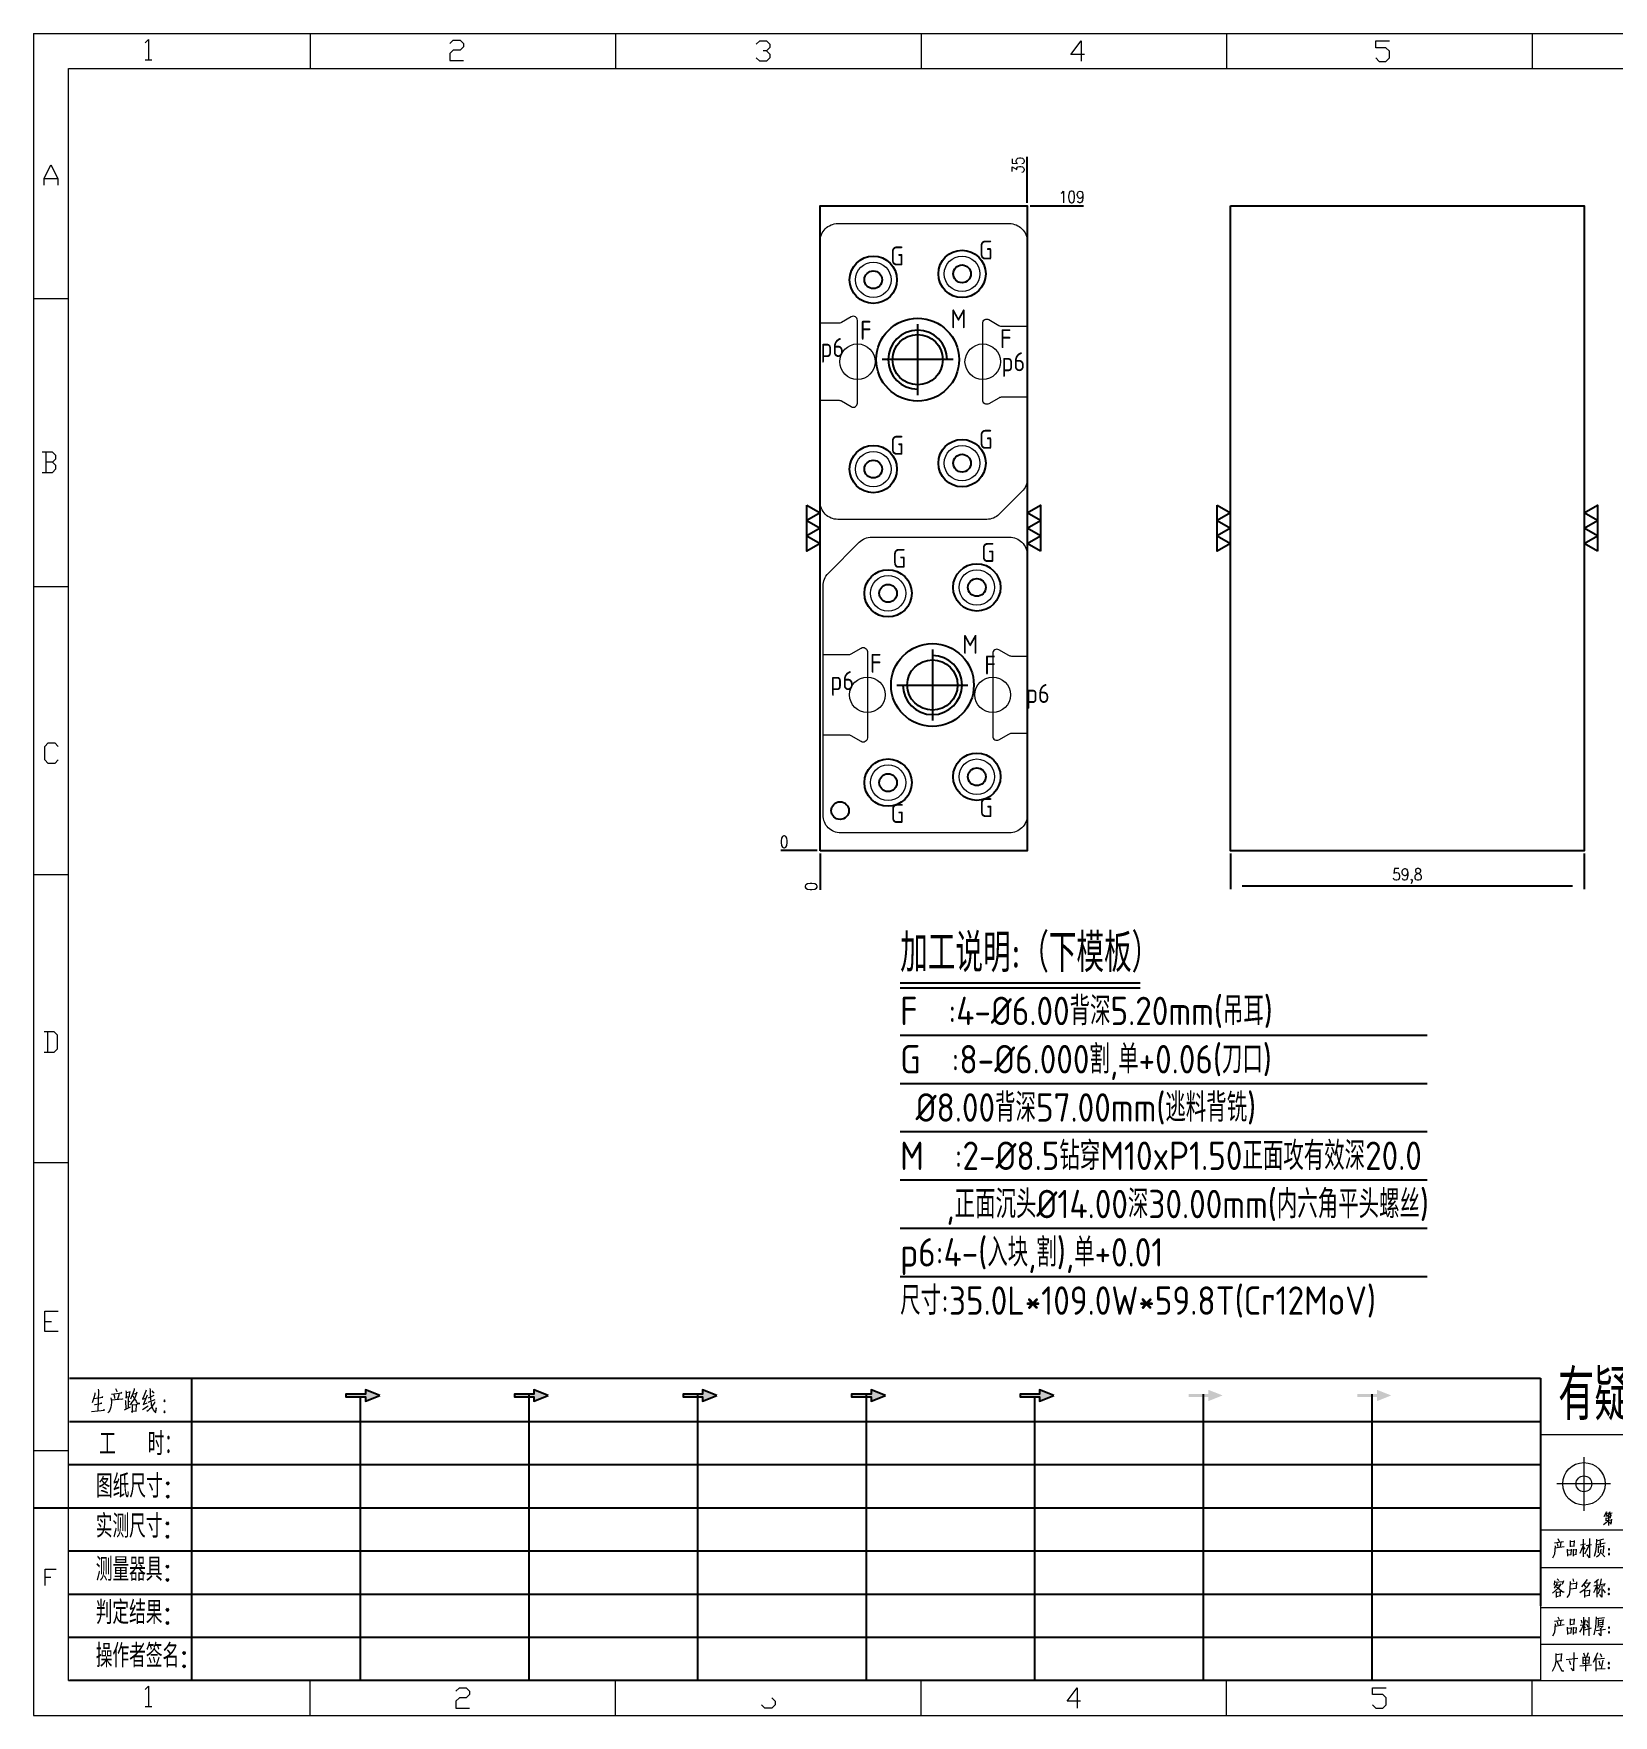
# Model space of a CAD drawing. Header units: millimetres. Extents: x 88508 to 142116, y -5268 to 20283.
# Drawn here: x 94968.3 to 95235.3, y -3081.8 to -2797.5 of the extents above; entities that cross this region are included whole.
import ezdxf
from ezdxf.enums import TextEntityAlignment as Align

# ---------------------------------------------------------------- set-up
doc = ezdxf.new("R2010")
doc.units = ezdxf.units.MM
for name, pattern in [('$TD_AUDIT_GENERATED_(575F8F)', [0]), ('CENTER', [0]), ('DASHED', [0]), ('HIDDEN', [0])]:
    doc.linetypes.add(name, pattern=pattern)
for name, color, linetype in [('DIE_P', 2, 'Continuous'), ('DIE_P_O', 1, '$TD_AUDIT_GENERATED_(575F8F)'), ('DIM', 4, 'Continuous'), ('PRESS', 3, 'Continuous'), ('TEXT', 4, 'Continuous')]:
    doc.layers.add(name, color=color, linetype=linetype)
doc.styles.add('chinesef_fs', font='simplex.shx', dxfattribs={"bigfont": 'gbcbig.shx'})
doc.styles.add('gbenor', font='gbenor.shx', dxfattribs={"bigfont": 'gbcbig.shx'})
doc.styles.add('GBENOR_', font='gbenor.shx', dxfattribs={"bigfont": 'gbcbig'})
doc.styles.get("Standard").update_dxf_attribs({"font": 'txt.shx', "width": 0.85, "bigfont": 'ctxt.shx'})
doc.styles.add('TXT', font='txt.shx', dxfattribs={"width": 0.8, "bigfont": 'ctxt.shx'})
doc.dimstyles.new('T-2-WX', dxfattribs={"dimtxt": 2, "dimasz": 2, "dimexe": 0.5, "dimexo": 0.5, "dimgap": 0.5, "dimtad": 1, "dimtxsty": 'Standard', "dimblk": 'OPEN30', "dimcen": 0, "dimazin": 3, "dimtfac": 1, "dimtmove": 0, "dimatfit": 3, "dimldrblk": 'OPEN30', "dimlwd": -1, "dimlwe": -1})

# ---------------------------------------------------------------- blocks, each defined once
blk = doc.blocks.new('*D8753')
at = {"layer": 'Defpoints', "color": 0}
for p in [(95136.24, -2826.61), (95141.24, -2826.61), (95101.24, -2935.61)]:
    blk.add_point(p, dxfattribs=at)
at = {"layer": 'DIM', "color": 0}
blk.add_line((95136.74, -2826.61), (95145.79, -2826.61), dxfattribs=at)
at = {"layer": 'DIM', "color": 0, "insert": (95143.77, -2825.11), "char_height": 2, "attachment_point": 5}
blk.add_mtext('109', dxfattribs=at)
blk = doc.blocks.new('_Open30')
blk = doc.blocks.new('*D8754')
at = {"layer": 'Defpoints', "color": 0}
for p in [(95096.24, -2935.61), (95101.24, -2935.61), (95101.24, -2935.61)]:
    blk.add_point(p, dxfattribs=at)
at = {"layer": 'DIM', "color": 0}
blk.add_line((95100.74, -2935.61), (95094.61, -2935.61), dxfattribs=at)
at = {"layer": 'DIM', "color": 0, "insert": (95095.18, -2934.11), "char_height": 2, "attachment_point": 5}
blk.add_mtext('0', dxfattribs=at)
blk = doc.blocks.new('*D8755')
at = {"layer": 'Defpoints', "color": 0}
for p in [(95101.24, -2935.61), (95101.24, -2935.61), (95101.24, -2940.61)]:
    blk.add_point(p, dxfattribs=at)
at = {"layer": 'DIM', "color": 0}
blk.add_line((95101.24, -2936.11), (95101.24, -2942.25), dxfattribs=at)
at = {"layer": 'DIM', "color": 0, "insert": (95099.74, -2941.68), "char_height": 2, "attachment_point": 5, "rotation": 90}
blk.add_mtext('0', dxfattribs=at)
blk = doc.blocks.new('*D8756')
at = {"layer": 'Defpoints', "color": 0}
for p in [(95136.24, -2821.61), (95136.24, -2826.61), (95101.24, -2935.61)]:
    blk.add_point(p, dxfattribs=at)
at = {"layer": 'DIM', "color": 0}
blk.add_line((95136.24, -2826.11), (95136.24, -2818.36), dxfattribs=at)
at = {"layer": 'DIM', "color": 0, "insert": (95134.74, -2819.74), "char_height": 2, "attachment_point": 5, "rotation": 90}
blk.add_mtext('35', dxfattribs=at)
blk = doc.blocks.new('*D8757')
at = {"layer": 'Defpoints', "color": 0}
for p in [(95170.61, -2935.61), (95230.41, -2935.61), (95170.61, -2941.61)]:
    blk.add_point(p, dxfattribs=at)
at = {"layer": 'DIM', "color": 0}
for p, q in [((95170.61, -2936.11), (95170.61, -2942.11)), ((95230.41, -2936.11), (95230.41, -2942.11)), ((95228.41, -2941.61), (95172.61, -2941.61))]:
    blk.add_line(p, q, dxfattribs=at)
at = {"layer": 'DIM', "color": 0, "insert": (95200.51, -2939.92), "char_height": 2, "attachment_point": 5}
blk.add_mtext('59,8', dxfattribs=at)
blk = doc.blocks.new('U40')
for points in [[(351.8, 337.7), (351.8, 333.2), (367, 339.3), (351.8, 345.3), (351.8, 340.8), (331.2, 340.8), (331.2, 337.7)], [(545.7, 339.3), (530.6, 345.3), (530.6, 340.8), (509.9, 340.8), (509.9, 337.7), (530.6, 337.7), (530.6, 333.2)], [(724.5, 339.3), (709.3, 345.3), (709.3, 340.8), (688.7, 340.8), (688.7, 337.7), (709.3, 337.7), (709.3, 333.2)], [(903.3, 339.3), (888.1, 345.3), (888.1, 340.8), (867.5, 340.8), (867.5, 337.7), (888.1, 337.7), (888.1, 333.2)], [(1082.1, 339.3), (1066.9, 345.3), (1066.9, 340.8), (1046.3, 340.8), (1046.3, 337.7), (1066.9, 337.7), (1066.9, 333.2)], [(1245.7, 337.7), (1245.7, 333.2), (1260.9, 339.3), (1245.7, 345.3), (1245.7, 340.8), (1225.1, 340.8), (1225.1, 337.7)], [(1424.5, 337.7), (1424.5, 333.2), (1439.7, 339.3), (1424.5, 345.3), (1424.5, 340.8), (1403.8, 340.8), (1403.8, 337.7)]]:
    blk.add_hatch(color=3).paths.add_polyline_path(points)
at = {"color": 254, "lineweight": 18}
for p, q in [((0, 1783.5), (0, 0)), ((0, 1783.5), (2530.2, 1783.5)), ((941.1, 1783.5), (941.1, 1746.5)), ((1265.1, 1783.5), (1265.1, 1746.5)), ((1589.1, 1783.5), (1589.1, 1746.5)), ((37, 37), (37, 1746.5)), ((37, 1746.5), (2493.2, 1746.5)), ((0, 1502.7), (37, 1502.7)), ((0, 1197.2), (37, 1197.2)), ((0, 891.7), (37, 891.7)), ((0, 586.3), (37, 586.3)), ((1598.1, 298), (2493.2, 298)), ((0, 280.8), (37, 280.8)), ((1598.2, 196.6), (2493.2, 196.6)), ((2493.2, 156.4), (1598.2, 156.4)), ((2493.2, 114.1), (1598.2, 114.1)), ((2493.2, 75), (1598.2, 75)), ((37, 37), (2493.2, 37)), ((941.1, 0), (941.1, 37)), ((1265.1, 0), (1265.1, 37)), ((1589.1, 0), (1589.1, 37)), ((0, 0), (2530.2, 0))]:
    blk.add_line(p, q, dxfattribs=at)
at = {"color": 254, "linetype": 'Continuous', "lineweight": 18}
for p, q in [((293.1, 1783.5), (293.1, 1746.5)), ((617.1, 1783.5), (617.1, 1746.5)), ((1598.1, 298), (1598.1, 37)), ((1598.2, 298), (1598.2, 37)), ((293.1, 0), (293.1, 37)), ((617.1, 0), (617.1, 37))]:
    blk.add_line(p, q, dxfattribs=at)
for p, q in [((38, 357.6), (1598.2, 357.6)), ((1598.2, 357.6), (1598.2, 116.2)), ((38, 311.8), (1598.2, 311.8)), ((37.1, 266), (1598.2, 266)), ((0.1, 220.2), (1598.2, 220.2)), ((37.1, 174.4), (1598.2, 174.4)), ((37.1, 128.6), (1598.2, 128.6)), ((37.1, 82.8), (1598.2, 82.8))]:
    blk.add_line(p, q)
at = {"color": 254}
for p, q in [((167.8, 37), (167.8, 357.6)), ((525.5, 37), (525.5, 340.8)), ((704.3, 37), (704.3, 340.8)), ((883.1, 37), (883.1, 340.8)), ((1240.6, 37), (1240.6, 340.8)), ((1419.4, 37), (1419.4, 340.8)), ((346.7, 37), (346.7, 337.9)), ((1061.9, 37), (1061.9, 337.7)), ((1598.2, 37), (38, 37))]:
    blk.add_line(p, q, dxfattribs=at)
at = {"color": 92, "lineweight": 18}
for p, q in [((1644.1, 273.9), (1644.1, 217)), ((1672.4, 245.5), (1615.5, 245.5))]:
    blk.add_line(p, q, dxfattribs=at)
for points in [[(118.3, 1773.7), (121.9, 1777.3), (121.9, 1755.8)], [(441.4, 1773.1), (445, 1776.7), (452.2, 1776.7), (455.8, 1773.1), (455.8, 1769.5), (452.2, 1765.9), (445, 1765.9), (441.4, 1762.3), (441.4, 1755.1), (455.8, 1755.1)], [(766.4, 1772.4), (770, 1776), (777.2, 1776), (780.8, 1772.4), (780.8, 1768.8), (777.2, 1765.2), (773.6, 1765.2)], [(1114.4, 1761.4), (1100, 1761.4), (1110.8, 1775.8), (1110.8, 1754.2)], [(1423.4, 1757.7), (1427, 1754.1), (1434.2, 1754.1), (1437.8, 1757.7), (1437.8, 1764.9), (1434.2, 1768.5), (1423.4, 1768.5), (1423.4, 1775.7), (1437.8, 1775.7)], [(118.3, 1755.8), (125.5, 1755.8)], [(777.2, 1765.2), (780.8, 1761.6), (780.8, 1758), (777.2, 1754.4), (770, 1754.4), (766.4, 1758)], [(11.1, 1622.8), (11.1, 1630), (18.3, 1644.4), (25.5, 1630), (25.5, 1622.8)], [(11.1, 1630), (25.5, 1630)], [(20, 1329), (23.6, 1332.6), (23.6, 1336.2), (20, 1339.8), (9.2, 1339.8)], [(12.8, 1339.8), (12.8, 1318.2)], [(9.2, 1318.2), (20, 1318.2), (23.6, 1321.8), (23.6, 1325.4), (20, 1329), (12.8, 1329)], [(26.1, 1013.2), (22.5, 1009.6), (15.3, 1009.6), (11.7, 1013.2), (11.7, 1027.6), (15.3, 1031.2), (22.5, 1031.2), (26.1, 1027.6)], [(11, 703.2), (21.8, 703.2), (25.4, 706.8), (25.4, 721.2), (21.8, 724.8), (11, 724.8)], [(14.6, 724.8), (14.6, 703.2)], [(26.1, 407), (11.7, 407), (11.7, 428.6), (26.1, 428.6)], [(11.7, 417.8), (18.9, 417.8)], [(1613.5, 179.9), (1612.8, 170.8), (1610.8, 166.8)], [(1613, 182.8), (1622.3, 184.3)], [(1613.3, 177.7), (1623.2, 179.2)], [(1615.9, 182.1), (1616.3, 179)], [(1616.6, 187.6), (1617.9, 184.5)], [(1619.7, 183.6), (1618.8, 178.8)], [(1629.6, 185.4), (1629.6, 178.6)], [(1629.6, 184.3), (1634, 184.7)], [(1629.6, 179.4), (1634.2, 179.9)], [(1633.8, 179.9), (1634.2, 185.4)], [(1640, 172.1), (1643.5, 180.5)], [(1645.9, 181.4), (1640.4, 180.5)], [(1643.5, 168.2), (1643.5, 186.9)], [(1645.5, 176.1), (1643.5, 179.2)], [(1649.7, 180.8), (1647, 174.8), (1644.8, 171)], [(1646.6, 180.3), (1652.3, 181.2)], [(1650.1, 187.6), (1650.1, 167.1), (1647.7, 170.6)], [(1657.4, 186.9), (1657.2, 179), (1656.5, 173.7), (1654.8, 168.4)], [(1664.9, 186.7), (1657.4, 184.7)], [(1657.8, 181.2), (1666.7, 182.8)], [(1659.2, 179.7), (1659.2, 172.4)], [(1664.5, 179), (1659.2, 178.1)], [(1661.6, 178.6), (1661.8, 185.2)], [(1664.7, 180.1), (1664.5, 172.1)], [(1626.9, 168.8), (1626.7, 176.3)], [(1626.9, 175.2), (1630.5, 175.7)], [(1626.9, 170.2), (1630.7, 170.6)], [(1630.5, 176.1), (1630.3, 170.6)], [(1632.7, 176.3), (1632.7, 168.8)], [(1636.2, 175.7), (1632.9, 175.2)], [(1632.9, 170.4), (1636.4, 170.8)], [(1636, 170.8), (1636.4, 176.1)], [(1662, 176.3), (1661.4, 172.4), (1660, 169.7), (1657.6, 167.7)], [(1662.3, 172.4), (1666.2, 168)], [(12.3, 137.7), (12.3, 155), (23.8, 155)], [(12.3, 146.4), (18.1, 146.4)], [(1615.9, 144.9), (1617.5, 143.1)], [(1632.3, 144.9), (1633.2, 142)], [(1647.7, 144.2), (1641.5, 136.3)], [(1659.4, 144.2), (1655.2, 140.5)], [(1662.3, 144.9), (1661.2, 139.2), (1660.1, 135.2)], [(1619.7, 139.4), (1616.8, 135), (1610.6, 129.7)], [(1612.8, 142.5), (1612.4, 138.1)], [(1615.9, 140.3), (1612.4, 135)], [(1612.8, 141.2), (1622.3, 142)], [(1614.6, 131.2), (1614.8, 125)], [(1614.6, 130.3), (1619.2, 131.2)], [(1614.8, 137.8), (1619.2, 138.9)], [(1614.8, 126.1), (1619.5, 127)], [(1615.1, 136.3), (1621.7, 131), (1623, 131)], [(1619, 127), (1619.5, 131.9)], [(1622.6, 142.5), (1621.2, 138.9)], [(1629.6, 142), (1629.2, 133.6), (1628.3, 128.3), (1626.1, 125)], [(1629.2, 134.3), (1636.2, 135)], [(1629.4, 139.6), (1636, 140.3)], [(1636.2, 141.6), (1635.8, 135)], [(1650.8, 141.4), (1647.3, 136.1), (1644.2, 133), (1639.8, 129.9)], [(1644, 138.9), (1645.7, 136.1)], [(1644.6, 133.4), (1644.6, 125)], [(1644.6, 131.9), (1650.2, 132.8)], [(1644.6, 126.8), (1650.4, 127.5)], [(1645.1, 140.3), (1650.2, 140.7)], [(1649.9, 127.5), (1650.4, 133.2)], [(1657.7, 137.4), (1656.1, 133.6), (1654.1, 129.9)], [(1654.6, 137.4), (1659.9, 138.3)], [(1657.7, 142), (1657.7, 125.5)], [(1657.7, 136.3), (1659.6, 133.9)], [(1661.4, 134.1), (1659, 128.6)], [(1663, 137.6), (1663, 125.3), (1661, 128.1)], [(1661.4, 138.9), (1665.8, 139.6)], [(1664.3, 133.6), (1666.5, 129.9)], [(1666.3, 140), (1664.9, 136.7)], [(1613.5, 96.9), (1612.8, 87.8), (1610.8, 83.9)], [(1613, 99.8), (1622.3, 101.3)], [(1613.3, 94.7), (1623.2, 96.2)], [(1615.9, 99.1), (1616.3, 96)], [(1616.6, 104.6), (1617.9, 101.5)], [(1619.7, 100.6), (1618.8, 95.8)], [(1626.9, 85.8), (1626.7, 93.4)], [(1626.9, 92.3), (1630.5, 92.7)], [(1629.6, 102.4), (1629.6, 95.6)], [(1629.6, 101.3), (1634, 101.8)], [(1629.6, 96.4), (1634.2, 96.9)], [(1630.5, 93.1), (1630.3, 87.6)], [(1632.7, 93.4), (1632.7, 85.8)], [(1636.2, 92.7), (1632.9, 92.3)], [(1633.8, 96.9), (1634.2, 102.4)], [(1636, 87.8), (1636.4, 93.1)], [(1643.5, 96), (1641.5, 91.6), (1639.5, 88.1)], [(1640, 95.6), (1645.9, 96.4)], [(1641.1, 100.9), (1641.9, 97.6)], [(1643.5, 104), (1643.5, 85)], [(1643.5, 95.1), (1645.3, 92.3)], [(1645.5, 101.3), (1644.2, 96.2)], [(1645, 90.7), (1652.3, 92.7)], [(1646.8, 101.1), (1647.9, 98.4)], [(1646.8, 96.9), (1648.1, 93.6)], [(1649.7, 84.5), (1649.7, 104.2)], [(1657, 104.4), (1656.3, 93.1), (1654.5, 85.4)], [(1657, 102.6), (1666, 103.7)], [(1657.2, 90), (1666.9, 91.4)], [(1658.3, 93.8), (1664.2, 94.7)], [(1659.2, 101.8), (1659.2, 95.1)], [(1664.7, 101.1), (1659.2, 100.4)], [(1659.2, 98), (1663.4, 98.7)], [(1659.2, 96), (1664.7, 96.7)], [(1661.4, 92.9), (1662, 90.7), (1662, 84.5), (1659.8, 87.2)], [(1661.8, 91.6), (1664.5, 94.9)], [(1664.2, 96.7), (1664.7, 101.8)], [(1626.9, 87.2), (1630.7, 87.6)], [(1632.9, 87.4), (1636.4, 87.8)], [(1614.4, 65.7), (1614.2, 57.3), (1613.3, 52.3), (1610.4, 46.5)], [(1614.2, 57.3), (1620.6, 58.2)], [(1620.6, 64.8), (1614.4, 64.2)], [(1615.3, 57.3), (1620.6, 47.4), (1622.8, 47.4)], [(1619.9, 58.2), (1620.8, 65.7)], [(1625.2, 59.3), (1637.6, 60.6)], [(1630.1, 53.6), (1628.7, 58)], [(1633.4, 66.6), (1632.9, 47.2), (1630.7, 50)], [(1639.8, 52.5), (1652.1, 53.6)], [(1642.9, 62.2), (1642.9, 54.5)], [(1649.5, 61.8), (1642.9, 61.1)], [(1642.9, 55.1), (1649.9, 55.8)], [(1643.5, 66.2), (1645.1, 62.4)], [(1643.8, 58.4), (1648.6, 58.9)], [(1646.2, 46.7), (1646.2, 61.3)], [(1648.6, 66.4), (1646.8, 61.8)], [(1649.7, 62.2), (1649.3, 55.8)], [(1658.5, 66.4), (1653.9, 56.2)], [(1656.8, 62.2), (1656.8, 46.7)], [(1658.3, 59.8), (1665.8, 60.6)], [(1659.9, 57.8), (1661.2, 52.7)], [(1661.4, 65.7), (1662.7, 62.2)], [(1664.1, 58.4), (1662.5, 49.6)], [(1657.7, 49.2), (1666.7, 49.8)], [(118.3, 27.4), (121.9, 31), (121.9, 9.4)], [(447.9, 25.7), (451.5, 29.3), (458.7, 29.3), (462.3, 25.7), (462.3, 22.1), (458.7, 18.5), (451.5, 18.5), (447.9, 14.9), (447.9, 7.7), (462.3, 7.7)], [(782.7, 18.5), (786.3, 14.9), (786.3, 11.3), (782.7, 7.7), (775.5, 7.7), (771.9, 11.3)], [(1110.3, 14.9), (1095.9, 14.9), (1106.7, 29.3), (1106.7, 7.7)], [(1419.9, 11.3), (1423.5, 7.7), (1430.7, 7.7), (1434.3, 11.3), (1434.3, 18.5), (1430.7, 22.1), (1419.9, 22.1), (1419.9, 29.3), (1434.3, 29.3)], [(118.3, 9.4), (125.5, 9.4)]]:
    blk.add_lwpolyline(points, dxfattribs=at)
at = {"color": 92, "lineweight": 0}
for points in [[(65, 342.2), (64.8, 341), (64.1, 337.9), (63.6, 335.7), (62.8, 333.5), (62.1, 331.4)], [(68.4, 345.9), (68.7, 344.4), (68.1, 322.9)], [(82.6, 340.8), (93.7, 342.2), (93.3, 342.4), (92.4, 342)], [(86.1, 336.1), (86, 337.5), (85.3, 339.8)], [(86.7, 346.7), (87.9, 344.6), (88.3, 343)], [(90.3, 341), (90.4, 339.6), (89.1, 335.3)], [(97.8, 344), (98.1, 342.6), (98.1, 340.8), (98.1, 337.9), (98.1, 336.3), (98.2, 337.7), (102.1, 338.3), (101.8, 338.3), (102.1, 343.6), (102.1, 343.2), (102.1, 342.8), (98.2, 342.2)], [(105.5, 341.2), (105.9, 341), (109.6, 341.8), (109.3, 342.6), (108.5, 339.6), (107.6, 337.3), (106.9, 335.9), (105.9, 334.3), (104.3, 332), (103.1, 330.4), (101.9, 329.4)], [(106.6, 346.5), (106.5, 345.2), (105.1, 341.2), (104.2, 338.9), (103.1, 336.3), (102.6, 335.5)], [(104.9, 339.1), (105.3, 338.7), (107, 335.7), (108.6, 333.3), (109.9, 331.2), (110.3, 330.8), (112.6, 330.8), (110.2, 331.2), (109, 332.6)], [(119.3, 344.8), (119.1, 343.8), (116.8, 338.5), (115.4, 335.5), (119.3, 336.3)], [(120.3, 339.4), (118.1, 333.5), (116.4, 330), (116.1, 329.8), (120.5, 331.4)], [(121.7, 336.7), (127.7, 339.6)], [(123.4, 346.5), (123.5, 345.4), (123.5, 340.8), (123.8, 337.3), (124, 335.3), (124.2, 333.1), (124.5, 331), (124.8, 329), (125.2, 327.4), (125.9, 325.7), (126.9, 323.9), (127.9, 322.7), (128.9, 321.7), (129.6, 321.3), (129.9, 326.1), (129.4, 321.5)], [(127.7, 341.6), (127.2, 342.4), (125.7, 344.2)], [(61.4, 322.3), (68.2, 322.9), (75.3, 323.7), (74.9, 323.9), (73.8, 323.5)], [(63.8, 335.9), (73.4, 337.5), (73.1, 337.7), (72.5, 337.3)], [(64.5, 329.6), (64.8, 329.6), (65.1, 329.6), (72.5, 331), (71.9, 331), (70.9, 330.8)], [(82.6, 335.1), (82.6, 331.8), (82.3, 329), (81.9, 326.8), (81.2, 324.9), (80.3, 323.1), (79.6, 321.9), (78.8, 320.9)], [(93.3, 335.5), (94.1, 335.7), (94.3, 335.5), (82.6, 334.3), (82.6, 335.1), (82.2, 336.9)], [(96.5, 323.9), (102.8, 327.2)], [(97.2, 334.3), (97.5, 333.5), (97.7, 324.7)], [(100.2, 337.9), (100.1, 325.9)], [(100.2, 332.6), (102.4, 333.1)], [(104.2, 330), (104.5, 329), (104.5, 321.1), (104.3, 322.1), (104.5, 322.7), (109.2, 323.1), (108.6, 323.1), (109, 329.2), (109, 330), (109.3, 329.4), (108.6, 329.4), (104.6, 328.8)], [(115.3, 324.3), (121.5, 328.2)], [(128.2, 332.4), (128.1, 331.6), (126.9, 329.6), (125.8, 328), (124.5, 326.3), (123, 324.7), (121.4, 323.3), (120.1, 322.3)], [(121.4, 332.2), (128.8, 335.1)]]:
    blk.add_lwpolyline(points, dxfattribs=at)
for points in [[(367, 339.3), (351.8, 345.3), (351.8, 340.8), (331.2, 340.8), (331.2, 337.7), (351.8, 337.7), (351.8, 333.2), (367, 339.3)], [(545.7, 339.3), (530.6, 345.3), (530.6, 340.8), (509.9, 340.8), (509.9, 337.7), (530.6, 337.7), (530.6, 333.2), (545.7, 339.3)], [(724.5, 339.3), (709.3, 345.3), (709.3, 340.8), (688.7, 340.8), (688.7, 337.7), (709.3, 337.7), (709.3, 333.2), (724.5, 339.3)], [(903.3, 339.3), (888.1, 345.3), (888.1, 340.8), (867.5, 340.8), (867.5, 337.7), (888.1, 337.7), (888.1, 333.2), (903.3, 339.3)], [(1082.1, 339.3), (1066.9, 345.3), (1066.9, 340.8), (1046.3, 340.8), (1046.3, 337.7), (1066.9, 337.7), (1066.9, 333.2), (1082.1, 339.3)]]:
    blk.add_lwpolyline(points)
for points in [[(138.7, 332.4), (139.4, 333.5), (138.7, 334.5), (138, 333.5)], [(138.7, 320.9), (139.4, 321.9), (138.7, 322.9), (138, 321.9)]]:
    blk.add_lwpolyline(points, close=True, dxfattribs=at)
at = {"color": 3, "lineweight": 18}
for points in [[(1665.5, 210.9), (1668.3, 216.3)], [(1667.3, 214.2), (1670.1, 214.7)], [(1668.8, 211.7), (1668, 214.2)], [(1670.3, 211.9), (1671.9, 216.3)], [(1671.1, 214.2), (1674, 214.7)], [(1671.4, 214.2), (1672.9, 211.7)], [(1670.1, 206.6), (1668, 204.5), (1665, 202.1)], [(1667.1, 206.6), (1673.4, 207.3)], [(1667.3, 211.1), (1672.4, 211.6)], [(1667.3, 209.6), (1667.3, 206.6)], [(1672.5, 209.4), (1667.3, 208.9)], [(1670.1, 211.2), (1670.1, 201.3)], [(1673.5, 208.1), (1672.7, 202.9), (1671.7, 205)], [(1672.2, 209.4), (1672.5, 211.9)]]:
    blk.add_lwpolyline(points, dxfattribs=at)
at = {"color": 92, "lineweight": 18}
for points in [[(1670, 176.1), (1670, 175.9), (1670.2, 175.7), (1670.4, 175.5), (1670.6, 175.5), (1670.9, 175.5), (1671.1, 175.7), (1671.3, 175.9), (1671.3, 176.1), (1671.3, 176.4), (1671.1, 176.6), (1670.9, 176.7), (1670.6, 176.8), (1670.4, 176.7), (1670.2, 176.6), (1670, 176.4)], [(1671.3, 171), (1671.3, 171.3), (1671.1, 171.5), (1670.9, 171.7), (1670.6, 171.7), (1670.4, 171.7), (1670.2, 171.5), (1670, 171.3), (1670, 171), (1670, 170.8), (1670.2, 170.6), (1670.4, 170.4), (1670.6, 170.4), (1670.9, 170.4), (1671.1, 170.6), (1671.3, 170.8)], [(1671.1, 176.1), (1671, 176.3), (1670.9, 176.5), (1670.6, 176.6), (1670.4, 176.5), (1670.3, 176.3), (1670.2, 176.1), (1670.3, 175.9), (1670.4, 175.7), (1670.6, 175.7), (1670.9, 175.7), (1671, 175.9)], [(1671.1, 171), (1671, 171.3), (1670.9, 171.4), (1670.6, 171.5), (1670.4, 171.4), (1670.3, 171.3), (1670.2, 171), (1670.3, 170.8), (1670.4, 170.7), (1670.6, 170.6), (1670.9, 170.7), (1671, 170.8)], [(1669.8, 133.9), (1669.8, 133.6), (1670, 133.4), (1670.2, 133.3), (1670.5, 133.2), (1670.7, 133.3), (1670.9, 133.4), (1671.1, 133.6), (1671.1, 133.9), (1671.1, 134.1), (1670.9, 134.3), (1670.7, 134.5), (1670.5, 134.5), (1670.2, 134.5), (1670, 134.3), (1669.8, 134.1)], [(1671.1, 128.8), (1671.1, 129), (1670.9, 129.3), (1670.7, 129.4), (1670.5, 129.4), (1670.2, 129.4), (1670, 129.3), (1669.8, 129), (1669.8, 128.8), (1669.8, 128.5), (1670, 128.3), (1670.2, 128.2), (1670.5, 128.1), (1670.7, 128.2), (1670.9, 128.3), (1671.1, 128.5)], [(1670.9, 133.9), (1670.8, 134.1), (1670.7, 134.2), (1670.5, 134.3), (1670.2, 134.2), (1670.1, 134.1), (1670, 133.9), (1670.1, 133.6), (1670.2, 133.5), (1670.5, 133.4), (1670.7, 133.5), (1670.8, 133.6)], [(1670.9, 128.8), (1670.8, 129), (1670.7, 129.2), (1670.5, 129.2), (1670.2, 129.2), (1670.1, 129), (1670, 128.8), (1670.1, 128.6), (1670.2, 128.4), (1670.5, 128.3), (1670.7, 128.4), (1670.8, 128.6)], [(1670, 93.1), (1670, 92.9), (1670.2, 92.7), (1670.4, 92.5), (1670.6, 92.5), (1670.9, 92.5), (1671.1, 92.7), (1671.3, 92.9), (1671.3, 93.1), (1671.3, 93.4), (1671.1, 93.6), (1670.9, 93.7), (1670.6, 93.8), (1670.4, 93.7), (1670.2, 93.6), (1670, 93.4)], [(1671.1, 93.1), (1671, 93.4), (1670.9, 93.5), (1670.6, 93.6), (1670.4, 93.5), (1670.3, 93.4), (1670.2, 93.1), (1670.3, 92.9), (1670.4, 92.8), (1670.6, 92.7), (1670.9, 92.8), (1671, 92.9)], [(1671.3, 88.1), (1671.3, 88.3), (1671.1, 88.5), (1670.9, 88.7), (1670.6, 88.7), (1670.4, 88.7), (1670.2, 88.5), (1670, 88.3), (1670, 88.1), (1670, 87.8), (1670.2, 87.6), (1670.4, 87.4), (1670.6, 87.4), (1670.9, 87.4), (1671.1, 87.6), (1671.3, 87.8)], [(1671.1, 88.1), (1671, 88.3), (1670.9, 88.4), (1670.6, 88.5), (1670.4, 88.4), (1670.3, 88.3), (1670.2, 88.1), (1670.3, 87.8), (1670.4, 87.7), (1670.6, 87.6), (1670.9, 87.7), (1671, 87.8)], [(1669.8, 55.3), (1669.8, 55.1), (1670, 54.9), (1670.2, 54.7), (1670.5, 54.7), (1670.7, 54.7), (1670.9, 54.9), (1671.1, 55.1), (1671.1, 55.3), (1671.1, 55.6), (1670.9, 55.8), (1670.7, 56), (1670.5, 56), (1670.2, 56), (1670, 55.8), (1669.8, 55.6)], [(1670.9, 55.3), (1670.8, 55.6), (1670.7, 55.7), (1670.5, 55.8), (1670.2, 55.7), (1670.1, 55.6), (1670, 55.3), (1670.1, 55.1), (1670.2, 55), (1670.5, 54.9), (1670.7, 55), (1670.8, 55.1)], [(1671.1, 50.3), (1671.1, 50.5), (1670.9, 50.7), (1670.7, 50.9), (1670.5, 50.9), (1670.2, 50.9), (1670, 50.7), (1669.8, 50.5), (1669.8, 50.3), (1669.8, 50), (1670, 49.8), (1670.2, 49.7), (1670.5, 49.6), (1670.7, 49.7), (1670.9, 49.8), (1671.1, 50)], [(1670.9, 50.3), (1670.8, 50.5), (1670.7, 50.7), (1670.5, 50.7), (1670.2, 50.7), (1670.1, 50.5), (1670, 50.3), (1670.1, 50), (1670.2, 49.9), (1670.5, 49.8), (1670.7, 49.9), (1670.8, 50)]]:
    blk.add_lwpolyline(points, close=True, dxfattribs=at)
for radius in [22.5, 8.37]:
    blk.add_circle((1644.1, 245.5), radius, dxfattribs=at)
at = {"color": 3, "style": 'chinesef_fs'}
for s, height, p in [('有疑必问 不可盲目加工', 53.079, (1616.8, 313.1)), ('工  时：', 24.57, (69.5, 275.7)), ('图纸尺寸:', 24.57, (66.2, 230.9)), ('实测尺寸:', 24.57, (65.9, 188.4)), ('测量器具:', 24.57, (65.9, 142.6)), ('判定结果:', 24.57, (65.9, 96.8)), ('操作者签名:', 24.57, (65.9, 51))]:
    blk.add_text(s, height=height, dxfattribs=at).set_placement(p)
at = {"lineweight": 18, "style": 'GBENOR_'}
blk.add_attdef('文档路径', (2126, 386.9), '', height=17.8, dxfattribs=at)
at = {"lineweight": 20, "style": 'TXT'}
for tag, height, p in [('18-**-**', 16.3, (1866.6, 256.2)), ('客户名称', 16.1, (1741.1, 134, 0)), ('料厚:', 16.1, (1741.3, 93.2, 0))]:
    blk.add_attdef(tag, text='', height=height, dxfattribs=at).set_placement(p, align=Align.MIDDLE)
for tag, p, height in [('88888', (1850.9, 207.5), 14.9), ('材质:', (1691.2, 168, 0), 16.1), ('核准', (1869.4, 127.5, 0), 16.1), ('设计', (1868.8, 88.3, 0), 16.1), ('绘图', (1868.2, 49.1, 0), 16.1)]:
    blk.add_attdef(tag, p, '', height=height, dxfattribs=at)
for tag, p, height, width in [('3', (2234.7, 206.9), 15.8, 0.7), ('4', (2234.7, 167.4), 15.8, 0.7), ('核准日期', (2041.1, 124.2, 0), 16.1, 0.68), ('设计日期', (2041.1, 84.5, 0), 16.1, 0.68), ('1', (2251.9, 85.9), 14.6, 0.7), ('绘图日期', (2040.9, 46.4, 0), 16.1, 0.68), ('2', (2235, 49.2), 14.6, 0.7)]:
    blk.add_attdef(tag, p, '', height=height, dxfattribs=dict(at, width=width))

msp = doc.modelspace()

# ---------------------------------------------------------------- linework, layer by layer
at = {"layer": 'DIE_P', "linetype": 'CENTER'}
for p, q in [((95117.745, -2858.614), (95117.745, -2846.614)), ((95123.745, -2852.614), (95111.745, -2852.614)), ((95120.245, -2901.614), (95120.245, -2913.614)), ((95114.245, -2907.614), (95126.245, -2907.614))]:
    msp.add_line(p, q, dxfattribs=at)
at = {"layer": 'DIE_P', "color": 1, "linetype": 'Continuous', "lineweight": 15}
for points in [[(95136.245, -2832.614), (95136.245, -2872.786, -0.1989124), (95135.366, -2874.907), (95131.538, -2878.735, -0.1989124), (95129.416, -2879.614), (95104.245, -2879.614, -0.4142136), (95101.245, -2876.614), (95101.245, -2832.614, -0.4142136), (95104.245, -2829.614), (95133.245, -2829.614, -0.4142136)], [(95101.245, -2846.464), (95101.245, -2859.464), (95104.347, -2859.464, -0.1316525), (95104.847, -2859.598), (95106.515, -2860.561, 0.5773503), (95107.565, -2859.954), (95107.565, -2845.973, 0.5773503), (95106.515, -2845.367), (95104.847, -2846.33, -0.1316525), (95104.347, -2846.464)], [(95136.245, -2846.964), (95136.245, -2858.964), (95131.983, -2858.964, 0.1316525), (95131.483, -2859.098), (95129.795, -2860.072, -0.5773503), (95128.745, -2859.466), (95128.745, -2846.461, -0.5773503), (95129.795, -2845.855), (95131.483, -2846.83, 0.1316525), (95131.983, -2846.964)], [(95101.745, -2929.614), (95101.745, -2890.857, -0.1989124), (95102.624, -2888.735), (95107.866, -2883.493, -0.1989124), (95109.987, -2882.614), (95133.245, -2882.614, -0.4142136), (95136.245, -2885.614), (95136.245, -2929.614, -0.4142136), (95133.245, -2932.614), (95104.745, -2932.614, -0.4142136)], [(95101.745, -2916.065), (95101.745, -2902.465), (95106.007, -2902.465, 0.1316525), (95106.507, -2902.331), (95108.195, -2901.356, -0.5773503), (95109.245, -2901.962), (95109.245, -2916.567, -0.5773503), (95108.195, -2917.173), (95106.507, -2916.199, 0.1316525), (95106.007, -2916.065)], [(95136.245, -2915.765), (95136.245, -2902.765), (95133.643, -2902.765, -0.1316525), (95133.143, -2902.631), (95131.475, -2901.668, 0.5773503), (95130.425, -2902.274), (95130.425, -2916.256, 0.5773503), (95131.475, -2916.862), (95133.143, -2915.899, -0.1316525), (95133.643, -2915.765)]]:
    msp.add_lwpolyline(points, format="xyb", close=True, dxfattribs=at)
at = {"layer": 'DIE_P', "color": 4, "linetype": 'HIDDEN', "ltscale": 0.5}
for centre, radius in [((95110.245, -2839.114), 4), ((95125.245, -2838.114), 4), ((95110.245, -2871.114), 4), ((95125.245, -2870.114), 4), ((95112.745, -2892.114), 4), ((95127.745, -2891.114), 4), ((95127.745, -2923.114), 4), ((95112.745, -2924.114), 4), ((95104.626, -2928.845), 1.5)]:
    msp.add_circle(centre, radius, dxfattribs=at)
at = {"layer": 'DIE_P', "color": 1, "linetype": 'Continuous', "lineweight": 18}
for centre in [(95110.245, -2839.114), (95125.245, -2838.114), (95110.245, -2871.114), (95125.245, -2870.114), (95127.745, -2891.114), (95112.745, -2892.114), (95112.745, -2924.114), (95127.745, -2923.114)]:
    msp.add_circle(centre, 3, dxfattribs=at)
at = {"layer": 'DIE_P', "linetype": 'Continuous'}
for centre in [(95117.745, -2852.614), (95120.245, -2907.614)]:
    msp.add_circle(centre, 7, dxfattribs=at)
at = {"layer": 'DIE_P', "color": 52, "linetype": 'DASHED', "lineweight": 15}
for centre in [(95107.565, -2852.964), (95128.745, -2852.964), (95109.245, -2909.265), (95130.425, -2909.265)]:
    msp.add_circle(centre, 3, dxfattribs=at)
at = {"layer": 'DIE_P'}
for centre in [(95117.745, -2852.614), (95120.245, -2907.614)]:
    msp.add_circle(centre, 4.25, dxfattribs=at)
for centre, start, end in [((95117.745, -2852.614), 0, 270), ((95120.245, -2907.614), 180, 90)]:
    msp.add_arc(centre, 5, start, end, dxfattribs=at)
at = {"layer": 'DIE_P_O', "color": 3}
for centre in [(95125.245, -2838.114), (95110.245, -2839.114), (95110.245, -2871.114), (95125.245, -2870.114), (95112.745, -2892.114), (95127.745, -2891.114), (95127.745, -2923.114), (95112.745, -2924.114)]:
    msp.add_circle(centre, 1.5, dxfattribs=at)
at = {"layer": 'PRESS', "color": 8, "linetype": 'HIDDEN'}
msp.add_lwpolyline([(95101.245, -2935.614), (95101.245, -2826.614), (95136.245, -2826.614), (95136.245, -2935.614)], close=True, dxfattribs=at)
at = {"layer": 'PRESS', "color": 2}
msp.add_lwpolyline([(95170.606, -2826.614), (95230.406, -2826.614), (95230.406, -2935.614), (95170.606, -2935.614)], close=True, dxfattribs=at)
at = {"layer": 'PRESS', "color": 4}
for points in [[(95098.995, -2877.217), (95101.245, -2878.516), (95098.995, -2879.815), (95101.245, -2881.114), (95098.995, -2882.413), (95101.245, -2883.712), (95098.995, -2885.011), (95098.995, -2877.217)], [(95138.495, -2885.011), (95136.245, -2883.712), (95138.495, -2882.413), (95136.245, -2881.114), (95138.495, -2879.815), (95136.245, -2878.516), (95138.495, -2877.217), (95138.495, -2885.011)], [(95168.356, -2877.217), (95170.606, -2878.516), (95168.356, -2879.815), (95170.606, -2881.114), (95168.356, -2882.413), (95170.606, -2883.712), (95168.356, -2885.011), (95168.356, -2877.217)], [(95232.656, -2885.011), (95230.406, -2883.712), (95232.656, -2882.413), (95230.406, -2881.114), (95232.656, -2879.815), (95230.406, -2878.516), (95232.656, -2877.217), (95232.656, -2885.011)]]:
    msp.add_lwpolyline(points, close=True, dxfattribs=at)
at = {"layer": 'TEXT', "color": 3}
for p, q in [((95114.792, -2957.975), (95155.343, -2957.975)), ((95114.792, -2958.815), (95155.343, -2958.815))]:
    msp.add_line(p, q, dxfattribs=at)
at = {"layer": 'TEXT', "color": 3, "linetype": 'Continuous'}
for p, q in [((95114.792, -2966.783), (95203.849, -2966.783)), ((95114.792, -2974.943), (95203.849, -2974.943)), ((95114.792, -2983.103), (95203.849, -2983.103)), ((95114.792, -2991.263), (95203.849, -2991.263)), ((95114.792, -2999.423), (95203.849, -2999.423)), ((95114.792, -3007.583), (95203.849, -3007.583))]:
    msp.add_line(p, q, dxfattribs=at)

# ---------------------------------------------------------------- block references
at = {"ltscale": 3, "xscale": 0.159385902328357, "yscale": 0.159385902328357, "zscale": 0.159385902328357}
msp.add_blockref('U40', (94968.316, -3081.771), dxfattribs=at)

# ---------------------------------------------------------------- texts
at = {"layer": 'TEXT', "color": 4, "style": 'gbenor'}
for s, p in [('G', (95114.272, -2835.087)), ('G', (95129.272, -2834.087)), ('M', (95124.646, -2845.713)), ('F', (95108.987, -2847.657)), ('F', (95132.629, -2849.079)), ('p6', (95103.314, -2850.564)), ('p6', (95133.915, -2852.964)), ('G', (95129.272, -2866.087)), ('G', (95114.272, -2867.087)), ('G', (95114.632, -2886.214)), ('G', (95129.632, -2885.214)), ('M', (95126.63, -2900.729)), ('F', (95110.667, -2903.959)), ('F', (95130.004, -2904.246)), ('p6', (95104.994, -2906.865)), ('p6', (95138.059, -2909.037)), ('G', (95114.315, -2929.336)), ('G', (95129.315, -2928.336))]:
    msp.add_text(s, height=3.2, dxfattribs=at).set_placement(p, align=Align.MIDDLE_CENTER)
for s, height, p in [('加工说明:（下模板）', 6.48, (95114.792, -2956.127)), ('F  :4-%%C6.00背深5.20mm(吊耳)', 4.8, (95114.792, -2965.103)), (' %%C8.00背深57.00mm(逃料背铣)', 4.8, (95114.792, -2981.423)), ('M  :2-%%C8.5钻穿M10xP1.50正面攻有效深20.0', 4.8, (95114.792, -2989.583)), ('   ,正面沉头%%c14.00深30.00mm(内六角平头螺丝)', 4.8, (95114.792, -2997.743)), ('尺寸:35.0L*109.0W*59.8T(Cr12MoV)', 4.8, (95114.792, -3014.063))]:
    msp.add_text(s, height=height, dxfattribs=at).set_placement(p)
at = {"layer": 'TEXT', "color": 1, "style": 'gbenor'}
for s, p in [('G  :8-%%C6.000割,单+0.06(刀口)', (95114.792, -2973.263)), ('p6:4-(入块,割),单+0.01', (95114.792, -3005.903))]:
    msp.add_text(s, height=4.8, dxfattribs=at).set_placement(p)

# ---------------------------------------------------------------- dimensions: what is measured, and where the dimension line sits
at = {"layer": 'DIM', "color": 4}
for feature_location, offset, dtype, origin, picture, middle in [((95136.245, -2826.614), (0, 5), 1, (95101.245, -2935.614), '*D8756', (95134.745, -2819.738)), ((95136.245, -2826.614), (5, 0), 0, (95101.245, -2935.614), '*D8753', (95143.769, -2825.114)), ((95101.244831717, -2935.614152255), (-5, 0), 0, (95101.244831717, -2935.614152255), '*D8754', (95095.17816505, -2934.114152255)), ((95101.244831717, -2935.614152255), (0, -5), 1, (95101.244831717, -2935.614152255), '*D8755', (95099.744831717, -2941.680818921))]:
    dim = msp.add_ordinate_dim(feature_location=feature_location, offset=offset, dtype=dtype, origin=origin, dimstyle='T-2-WX', dxfattribs=at)
    dim.commit()
    dim.dimension.update_dxf_attribs({"geometry": picture, "text_midpoint": middle})
dim = msp.add_linear_dim(base=(95170.606, -2941.614), p1=(95230.406, -2935.614), p2=(95170.606, -2935.614), dimstyle='T-2-WX', dxfattribs=at)
dim.commit()
dim.dimension.update_dxf_attribs({"geometry": '*D8757', "text_midpoint": (95200.506, -2939.924)})

doc.saveas('drawing.dxf')
